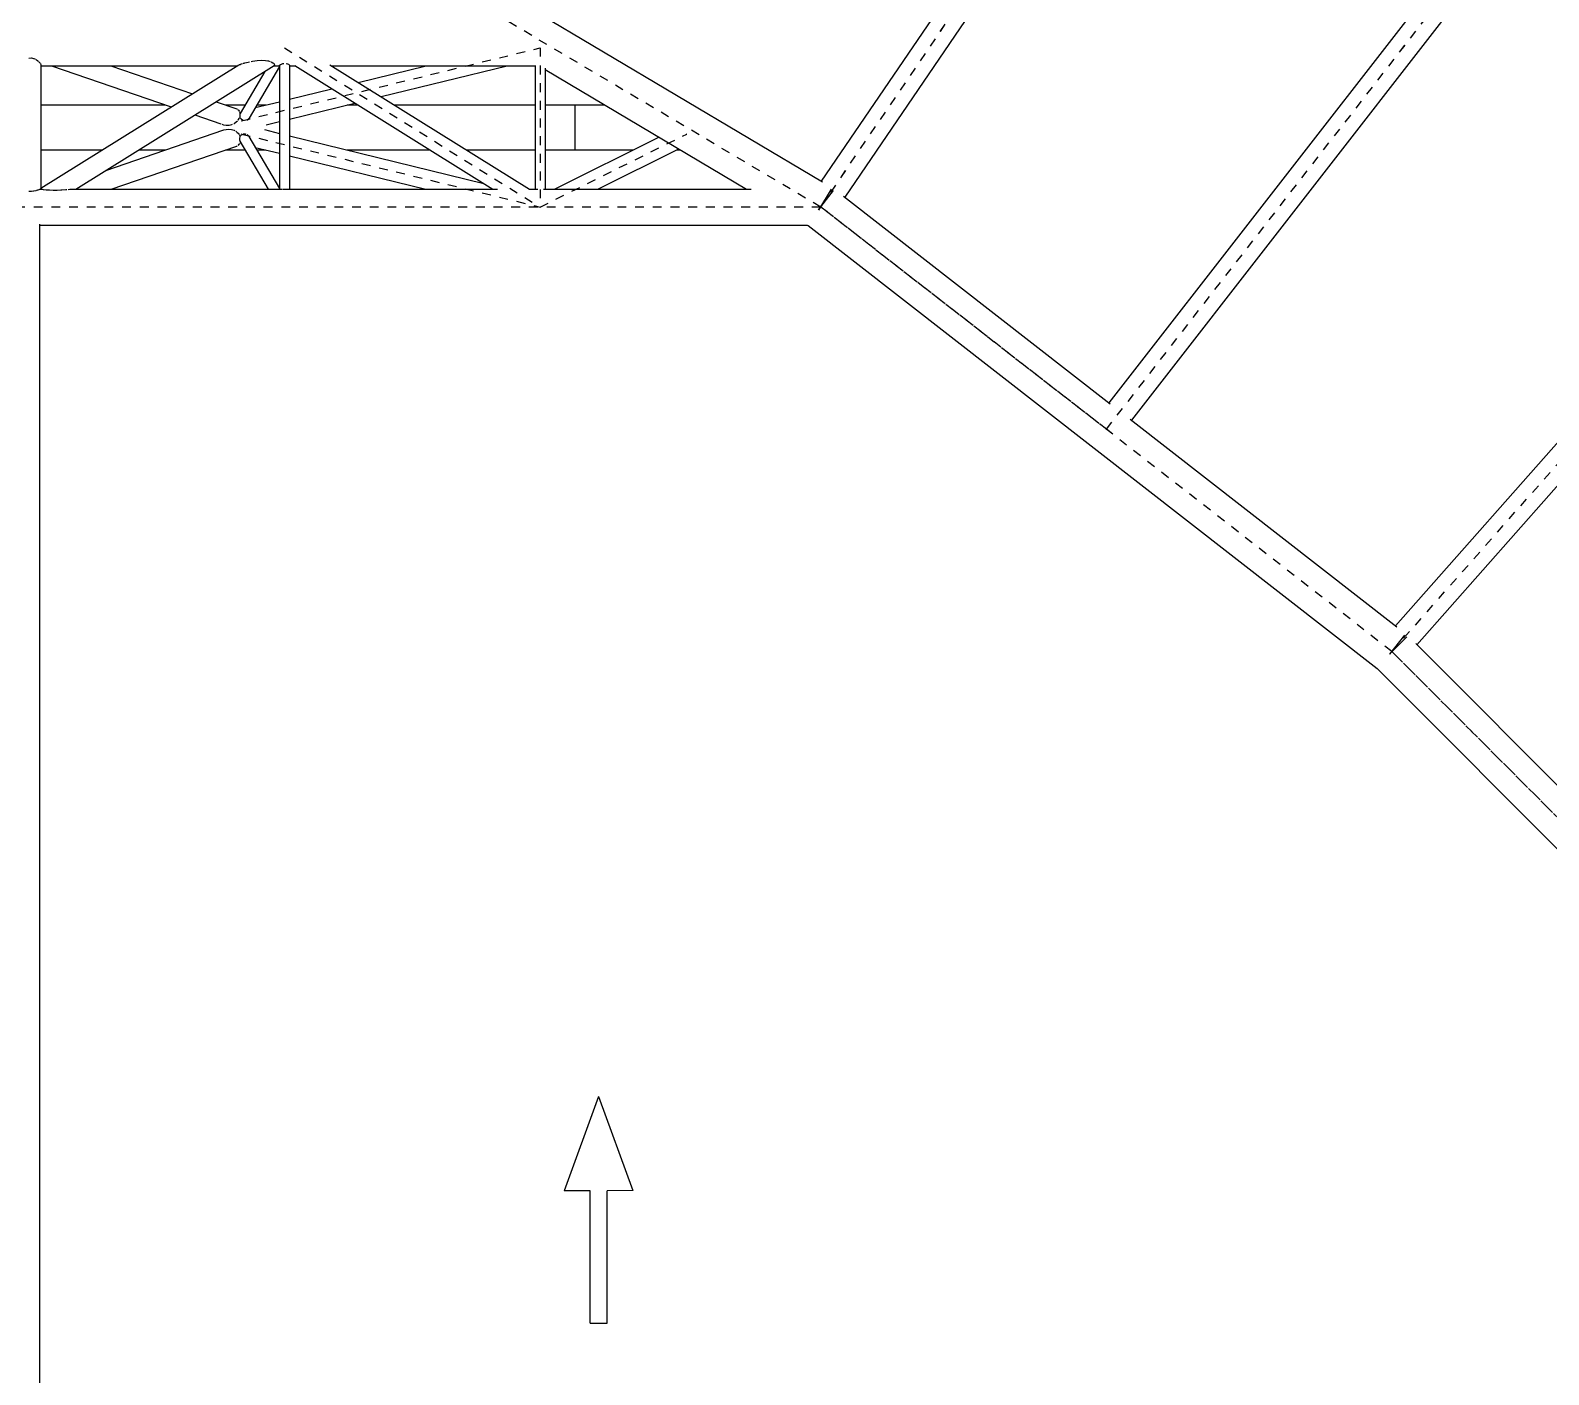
# Model space of a CAD drawing. Header units: millimetres. Extents: x 149919 to 150445, y 136651 to 136866.
# Drawn here: x 150393.57 to 150410.73, y 136826.48 to 136841.67 of the extents above; entities that cross this region are included whole.
import ezdxf

# ---------------------------------------------------------------- set-up
doc = ezdxf.new("R2010")
doc.units = ezdxf.units.MM
doc.header["$LTSCALE"] = 0.25
doc.linetypes.add('CENTER', pattern=[50.8, 31.75, -6.35, 6.35, -6.35])
doc.linetypes.add('XKITLINE00', pattern=[0])

# ---------------------------------------------------------------- blocks, each defined once
blk = doc.blocks.new('çatıı')
at = {"color": 8, "linetype": 'CENTER'}
for p, q in [((26069.1, 18930.3), (26646.5, 19777.2)), ((26069.1, 18930.3), (26577, 19675.2)), ((26392, 18679.1), (27029.2, 19498.3)), ((26392, 18679.1), (26953.4, 19400.8)), ((26069.1, 18930.3), (25362.3, 19349.7)), ((26069.1, 18930.3), (25362.3, 19349.7)), ((26714.9, 18427.9), (27393.7, 19196)), ((26069.1, 18930.3), (25715.7, 19140)), ((25414.3, 19027.8), (25751.8, 19110.3)), ((25462.7, 19110.3), (25751.8, 18930.3)), ((25751.8, 19110.3), (25751.8, 18930.3)), ((26714.9, 18427.9), (27311.9, 19103.4)), ((25414.3, 19012.8), (25751.8, 18930.3)), ((25751.8, 18930.3), (25917.5, 19012.8)), ((26069.2, 18930.3), (24815.9, 18930.3)), ((26714.9, 18427.9), (26069.1, 18930.3)), ((26714.9, 18427.9), (26069.1, 18930.3)), ((26392, 18679.1), (26069.1, 18930.3)), ((26714.9, 18427.9), (26392, 18679.1)), ((27292.1, 17849.7), (26714.9, 18427.9)), ((27292.1, 17849.7), (26714.9, 18427.9)), ((27003.5, 18138.8), (26714.9, 18427.9))]:
    blk.add_line(p, q, dxfattribs=at)
at = {"color": 8, "linetype": 'XKITLINE00'}
for p, q in [((26508.6, 19603.6), (26069.5, 18959.6)), ((26535.3, 19585.4), (26096.2, 18941.4)), ((26880.7, 19333.7), (26394.9, 18709.1)), ((26906.2, 19313.9), (26420.4, 18689.3)), ((25740.9, 19154.6), (26071.1, 18958.7)), ((25173.6, 19098.7), (25176.6, 19098.8)), ((25176.6, 19098.8), (25179.1, 19098.1)), ((25179.1, 19098.1), (25179.5, 19098.1)), ((25179.5, 19098.1), (25181.1, 19097.4)), ((25181.9, 19097), (25182.1, 19096.9)), ((25182.1, 19096.9), (25183.9, 19095.5)), ((25183.9, 19095.5), (25184.3, 19095.3)), ((25184.3, 19095.3), (25184.7, 19094.8)), ((25185, 19094.5), (25185.9, 19093.7)), ((25185.9, 19093.7), (25186.1, 19093.3)), ((25186.1, 19093.3), (25186.5, 19092.8)), ((25186.7, 19092.6), (25186.9, 19092.2)), ((25186.9, 19092.2), (25187.1, 19091.6)), ((25187.1, 19091.6), (25187.2, 19091.3)), ((25187.2, 19091.1), (25187.3, 19091.1)), ((25187.2, 18951.6), (25411.3, 19091.1)), ((25187.3, 19091.1), (25187.3, 18951.7)), ((25187.3, 19090), (25409.4, 19090)), ((25199.2, 19090), (25334.8, 19043.5)), ((25226.9, 18950.6), (25451.1, 19090.2)), ((25266.5, 19090), (25358.7, 19058.4)), ((25411.7, 19091.3), (25412.5, 19091.6)), ((25412.5, 19091.6), (25413.6, 19092)), ((25413.6, 19092), (25415.3, 19092.6)), ((25416.1, 19092.8), (25417.1, 19093.1)), ((25417.1, 19093.1), (25418, 19093.3)), ((25418, 19093.3), (25421.6, 19094.2)), ((25421.6, 19094.2), (25423.3, 19094.5)), ((25424.9, 19094.8), (25426.6, 19095.2)), ((25426.6, 19095.2), (25429.3, 19095.5)), ((25429.3, 19095.5), (25431.8, 19095.9)), ((25431.8, 19095.9), (25436.8, 19096.2)), ((25436.8, 19096.2), (25441.2, 19096)), ((25441.2, 19096), (25443.9, 19095.5)), ((25443.9, 19095.5), (25444.7, 19095.4)), ((25444.7, 19095.4), (25446.5, 19094.8)), ((25447.6, 19094.5), (25447.6, 19094.5)), ((25447.6, 19094.5), (25449.5, 19093.4)), ((25449.5, 19093.4), (25449.6, 19093.3)), ((25449.6, 19093.3), (25450.3, 19092.8)), ((25450.6, 19092.6), (25450.9, 19092.3)), ((25450.8, 19090), (25457, 19090)), ((25450.9, 19092.3), (25451.2, 19091.6)), ((25451.1, 19090.2), (25451.2, 19090.3)), ((25451.2, 19091.6), (25451.5, 19091.4)), ((25451.2, 19090.3), (25451.4, 19090.5)), ((25451.4, 19090.5), (25451.5, 19090.6)), ((25451.5, 19091.4), (25451.5, 19091.3)), ((25451.5, 19091.1), (25451.5, 19090.6)), ((25457, 19090.4), (25457.1, 19090.5)), ((25457, 19090.4), (25457, 18950.6)), ((25457.3, 19090.8), (25457.1, 19090.5)), ((25457.3, 19090.8), (25457.8, 19091.1)), ((25458, 19091.3), (25458.1, 19091.3)), ((25458.1, 19091.3), (25458.8, 19091.6)), ((25458.8, 19091.6), (25459.4, 19091.9)), ((25459.4, 19091.9), (25460.9, 19092.4)), ((25460.9, 19092.4), (25462.2, 19092.6)), ((25464.8, 19092.6), (25466.1, 19092.3)), ((25466.1, 19092.3), (25467.3, 19091.8)), ((25467.3, 19091.8), (25467.5, 19091.6)), ((25467.5, 19091.6), (25468.1, 19091.3)), ((25468.2, 19091.1), (25468.4, 19090.7)), ((25468.4, 19090.7), (25468.4, 18950.6)), ((25468.4, 19090), (25474.7, 19090)), ((25474.3, 19090.2), (25698.5, 18950.6)), ((25514.1, 19091.1), (25739.8, 18950.6)), ((25515.9, 19090), (25746.1, 19090)), ((25546.1, 19071.2), (25622.9, 19090)), ((25572, 19055.1), (25714.6, 19090)), ((25746.1, 19090.4), (25746.1, 18950.6)), ((25440.4, 19083.5), (25412.5, 19035.9)), ((25457, 19089.3), (25422.7, 19030.8)), ((25757.5, 19087.1), (25757.5, 18950.6)), ((25757.5, 19085.7), (25985.2, 18950.6)), ((25468.4, 19052.2), (25516.4, 19064)), ((25187.3, 19045.7), (25328.4, 19045.7)), ((25385.4, 19049.2), (25408.7, 19041.2)), ((25395.8, 19045.7), (25418.2, 19045.7)), ((25408.7, 19041.2), (25409, 19041)), ((25409.7, 19040.6), (25410.4, 19040.2)), ((25410.4, 19040.2), (25410.7, 19039.9)), ((25410.7, 19039.9), (25411.7, 19038.7)), ((25411.7, 19038.7), (25411.8, 19038.5)), ((25412, 19038), (25412.3, 19037.1)), ((25429.7, 19042.8), (25457, 19049.4)), ((25431.4, 19045.7), (25441.7, 19045.7)), ((25468.4, 19029.8), (25542.3, 19047.8)), ((25533.4, 19045.7), (25545.8, 19045.7)), ((25587.1, 19045.7), (25746.1, 19045.7)), ((25757.5, 19045.7), (25824.9, 19045.7)), ((27235.2, 19041), (26719, 18456.9)), ((27235.2, 19041), (26719, 18456.9)), ((25361.4, 19034.4), (25390.7, 19024.3)), ((25391.9, 19024), (25393.8, 19023.4)), ((25393.8, 19023.4), (25397, 19022.9)), ((25397, 19022.9), (25400.1, 19023)), ((25400.1, 19023), (25403.2, 19023.7)), ((25403.2, 19023.7), (25403.8, 19024)), ((25405.4, 19024.6), (25405.9, 19024.9)), ((25405.9, 19024.9), (25408.1, 19026.5)), ((25408.2, 19026.6), (25408.1, 19026.5)), ((25408.2, 19026.6), (25409.5, 19027.8)), ((25411.3, 19030.3), (25410.1, 19028.5)), ((25411.4, 19030.5), (25411.3, 19030.3)), ((25411.8, 19031.5), (25411.4, 19030.5)), ((25412.2, 19034.9), (25412.1, 19034.6)), ((25412.1, 19034.6), (25412.1, 19033.5)), ((25412.1, 19033.5), (25412.1, 19032.9)), ((25412.1, 19032.9), (25412.1, 19032.8)), ((25412.1, 19032.6), (25412.2, 19032.4)), ((25412.2, 19032.4), (25412.1, 19032.1)), ((25412.4, 19035.6), (25412.2, 19035)), ((25412.2, 19032.4), (25412.3, 19032.1)), ((25412.3, 19037.1), (25412.4, 19036.9)), ((25412.4, 19036.9), (25412.5, 19035.9)), ((25412.5, 19035.9), (25412.4, 19035.6)), ((25412.5, 19031.6), (25412.6, 19031.3)), ((25412.6, 19031.3), (25413.3, 19030.4)), ((25413.3, 19030.4), (25413.6, 19029.9)), ((25413.6, 19029.9), (25415.1, 19028.8)), ((25415.1, 19028.8), (25416, 19028.5)), ((25420, 19028.5), (25420.2, 19028.6)), ((25420.2, 19028.6), (25421.7, 19029.5)), ((25422.4, 19030.4), (25421.7, 19029.5)), ((25422.7, 19030.8), (25422.4, 19030.4)), ((25441.9, 19023.3), (25457, 19027)), ((25260.9, 18971.8), (25394, 19017.4)), ((25394, 19017.4), (25396.9, 19018.1)), ((25396.9, 19018.1), (25400, 19018.3)), ((25400, 19018.3), (25403, 19017.9)), ((25403, 19017.9), (25405.8, 19017.1)), ((25405.8, 19017.1), (25406.5, 19016.7)), ((25407.7, 19016), (25408.3, 19015.7)), ((25408.3, 19015.7), (25409.4, 19014.7)), ((25409.4, 19014.7), (25410.3, 19014)), ((25410.3, 19014), (25411.2, 19012.8)), ((25411.7, 19012.2), (25411.9, 19011.9)), ((25411.9, 19011.9), (25412.4, 19010.9)), ((25412.4, 19009.8), (25412, 19008)), ((25412, 19008), (25412, 19007.2)), ((25412, 19007.2), (25412, 19006.3)), ((25412, 19006.3), (25412.3, 19005.1)), ((25412.3, 19005.1), (25412.3, 19004.9)), ((25412.3, 19004.9), (25444.2, 18950.6)), ((25412.4, 19010.9), (25412.6, 19010.4)), ((25412.7, 19010.5), (25412.4, 19009.9)), ((25412.4, 19009.9), (25412.4, 19009.8)), ((25413, 19010.8), (25412.7, 19010.5)), ((25413.4, 19011.4), (25413, 19010.8)), ((25413.4, 19011.4), (25414.5, 19012.2)), ((25416, 19012.8), (25416.6, 19013)), ((25416.6, 19013), (25418.4, 19013)), ((25418.4, 19013), (25419.1, 19012.8)), ((25420.6, 19012.2), (25421.4, 19011.6)), ((25421.4, 19011.6), (25422, 19010.8)), ((25422, 19010.8), (25422.4, 19010.3)), ((25422.4, 19010.2), (25457, 18951.2)), ((25440, 19017.8), (25457, 19013.6)), ((25468.4, 19010.8), (25688, 18957.1)), ((25768, 18950.6), (25886.1, 19009.4)), ((27259.4, 19019.6), (26743.2, 18435.6)), ((27259.4, 19019.6), (26743.2, 18435.6)), ((25187.3, 18994.9), (25256.7, 18994.9)), ((25266.6, 18950.6), (25408.8, 18999.3)), ((25298, 18994.9), (25328.3, 18994.9)), ((25395.9, 18994.9), (25418.2, 18994.9)), ((25408.8, 18999.3), (25409.4, 18999.6)), ((25410.2, 19000), (25410.8, 19000.3)), ((25410.8, 19000.3), (25411.7, 19001.2)), ((25411.7, 19001.2), (25412.2, 19001.6)), ((25412.5, 19002.1), (25412.2, 19001.6)), ((25413.2, 19003.3), (25412.8, 19002.6)), ((25413.2, 19003.4), (25413.2, 19003.3)), ((25429.7, 18997.7), (25457, 18991.1)), ((25431.4, 18994.9), (25441.4, 18994.9)), ((25468.4, 18988.3), (25622.6, 18950.6)), ((25533.6, 18994.9), (25627.4, 18994.9)), ((25668.7, 18994.9), (25746.1, 18994.9)), ((25757.5, 18994.9), (25857, 18994.9)), ((25817.1, 18950.6), (25908.5, 18996.1)), ((25906.1, 18994.9), (25910.6, 18994.9)), ((25173.6, 18948.1), (25176.6, 18948.1)), ((25176.6, 18948.1), (25179.1, 18948.5)), ((25179.1, 18948.5), (25179.5, 18948.5)), ((25179.5, 18948.5), (25182.1, 18949.1)), ((25182.1, 18949.1), (25182.5, 18949.2)), ((25183, 18949.4), (25183.9, 18949.8)), ((25183.9, 18949.8), (25184.3, 18949.8)), ((25184.3, 18949.8), (25185.4, 18950.2)), ((25185.7, 18950.3), (25185.9, 18950.4)), ((25185.9, 18950.4), (25186.1, 18950.5)), ((25186.1, 18950.5), (25186.8, 18950.5)), ((25186.9, 18950.8), (25186.8, 18950.5)), ((25186.8, 18950.5), (25188.1, 18950.5)), ((25187.2, 18951.6), (25186.9, 18950.8)), ((25187.2, 18951.6), (25187.3, 18951.7)), ((25187.2, 18951.6), (25187.3, 18951.7)), ((25188.1, 18950.5), (25188.7, 18950.5)), ((25188.7, 18950.5), (25189.8, 18950.3)), ((25190.3, 18950.2), (25193.3, 18949.9)), ((25193.3, 18949.9), (25195.3, 18949.8)), ((25195.3, 18949.8), (25196.9, 18949.6)), ((25196.9, 18949.6), (25201.1, 18949.4)), ((25201.1, 18949.4), (25205.9, 18949.5)), ((25205.9, 18949.5), (25209.9, 18949.8)), ((25209.9, 18949.8), (25210.9, 18949.8)), ((25210.9, 18949.8), (25215.7, 18950.1)), ((25215.7, 18950.1), (25216.8, 18950.2)), ((25218, 18950.3), (25220, 18950.5)), ((25220, 18950.5), (25220.3, 18950.5)), ((25220.3, 18950.5), (25223.2, 18950.5)), ((25223.2, 18950.5), (25223.3, 18950.5)), ((25223.6, 18950.6), (25460.3, 18950.6)), ((25460.7, 18950.5), (25460.9, 18950.5)), ((25460.9, 18950.5), (25462.7, 18950.5)), ((25462.7, 18950.5), (25464.5, 18950.5)), ((25464.5, 18950.5), (25466.1, 18950.5)), ((25466.1, 18950.5), (25466.1, 18950.5)), ((25466.4, 18950.6), (25703.6, 18950.6)), ((25739.5, 18950.6), (25749.3, 18950.6)), ((25755.5, 18950.6), (25990.4, 18950.6)), ((26066.7, 18927.2), (26083.5, 18948.9)), ((26067.1, 18926.9), (26081.1, 18950.6)), ((26071.9, 18935.2), (26072, 18934.1)), ((26094.7, 18942.6), (26396.4, 18707.9)), ((26072, 18934.2), (26072.1, 18934.2)), ((25185.8, 18911), (25185.8, 17490.6)), ((25185.8, 18910), (26054, 18910)), ((26053.6, 18910), (26054.8, 18909.3)), ((26054.8, 18909.3), (26698.1, 18408.9)), ((26418.8, 18690.5), (26720.5, 18455.8)), ((26712.1, 18425.1), (26731.6, 18444.5)), ((26712.5, 18424.8), (26729.4, 18446.5)), ((26717.8, 18431.6), (26718.2, 18431.2)), ((26717.9, 18431.8), (26718.4, 18431.3)), ((26741.9, 18436.8), (27011.4, 18166.9)), ((26698.1, 18408.9), (27273, 17832.9))]:
    blk.add_line(p, q, dxfattribs=at)
blk.add_line((25791.2, 19045.7), (25791.2, 18994.9))
at = {"color": 1}
for p, q in [((25817.7, 17925.1), (25778.9, 17818.5)), ((25817.7, 17925.1), (25856.8, 17818.6)), ((25808.2, 17818.5), (25778.9, 17818.5)), ((25808.4, 17668.8), (25808.2, 17818.5)), ((25856.8, 17818.6), (25827.5, 17818.5)), ((25827.7, 17668.9), (25827.5, 17818.5)), ((25808.4, 17668.8), (25827.7, 17668.9))]:
    blk.add_line(p, q, dxfattribs=at)
at = {"color": 8, "linetype": 'XKITLINE00'}
for centre in [(25462.7, 19110.3), (25751.8, 19110.3), (25751.8, 19110.3), (25414.3, 19027.8), (25414.3, 19012.8), (25917.5, 19012.8), (25751.8, 18930.3), (25751.8, 18930.3), (25751.8, 18930.3), (25751.8, 18930.3), (26069.1, 18930.3), (26069.1, 18930.3), (26069.1, 18930.3), (26069.1, 18930.3), (26069.1, 18930.3), (26069.1, 18930.3), (26069.1, 18930.3), (26069.1, 18930.3), (26069.1, 18930.3), (26069.2, 18930.3), (26392, 18679.1), (26392, 18679.1), (26392, 18679.1), (26392, 18679.1), (26392, 18679.1), (26714.9, 18427.9), (26714.9, 18427.9), (26714.9, 18427.9), (26714.9, 18427.9), (26714.9, 18427.9), (26714.9, 18427.9), (26714.9, 18427.9), (26714.9, 18427.9), (26714.9, 18427.9)]:
    blk.add_circle(centre, 0.05, dxfattribs=at)

msp = doc.modelspace()

# ---------------------------------------------------------------- block references
at = {"xscale": 0.009999943142843078, "yscale": 0.009999943142843078, "zscale": 0.009999943142843078}
msp.add_blockref('çatıı', (150141.814, 136650.373), dxfattribs=at)

doc.saveas('drawing.dxf')
